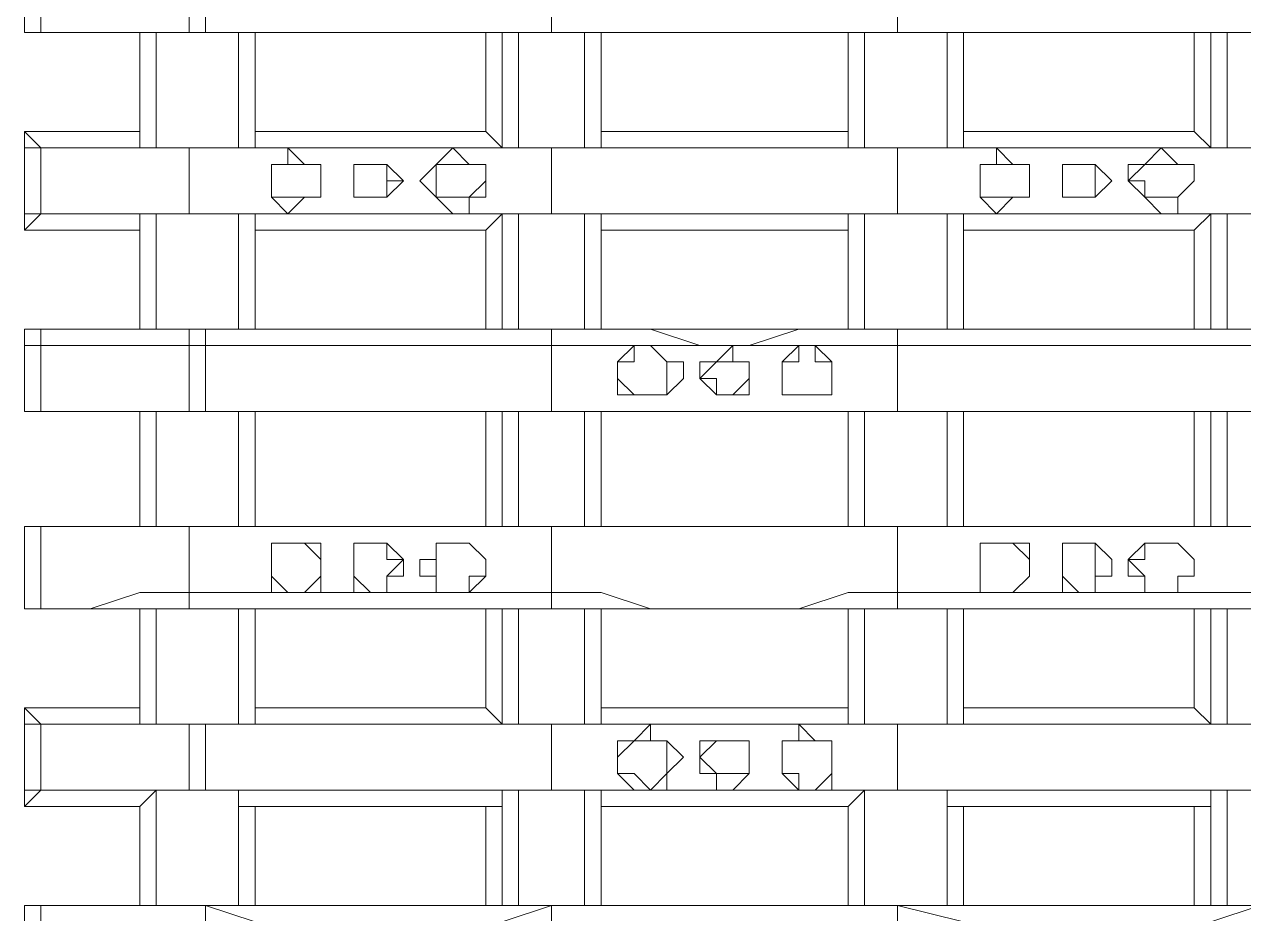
# Model space of a CAD drawing. Header units: millimetres. Extents: x 4241 to 6572, y 870 to 1291.
# Drawn here: x 4918.858 to 4921.991, y 913.395 to 915.681 of the extents above; entities that cross this region are included whole.
import ezdxf

# ---------------------------------------------------------------- set-up
doc = ezdxf.new("R2010")
doc.units = ezdxf.units.MM
doc.layers.add('PDF _Aquastok Объекты', color=7, linetype='Continuous')

msp = doc.modelspace()

# ---------------------------------------------------------------- linework, layer by layer
at = {"layer": 'PDF _Aquastok Объекты', "lineweight": 20}
for points in [[(4922.1179, 915.6596), (4921.9486, 915.6596), (4921.9063, 915.6596), (4921.8639, 915.6596), (4921.2713, 915.6596), (4921.2289, 915.6596), (4921.0172, 915.6596), (4920.9749, 915.6596), (4920.3399, 915.6596), (4920.2976, 915.6596), (4920.1282, 915.6596), (4920.0859, 915.6596), (4920.0435, 915.6596), (4919.4509, 915.6596), (4919.4085, 915.6596), (4919.1968, 915.6596), (4919.1545, 915.6596), (4918.8582, 915.6596), (4918.8582, 915.8713)], [(4918.8582, 915.7019), (4918.8582, 915.6596), (4918.9005, 915.6596), (4919.0275, 915.6596), (4919.1545, 915.6596), (4919.2815, 915.6596), (4919.4509, 915.6596), (4919.5355, 915.6596), (4919.7049, 915.6596), (4919.8319, 915.6596), (4919.9589, 915.6596), (4920.0859, 915.6596), (4920.2129, 915.6596)], [(4918.9005, 915.7019), (4918.9005, 915.6596), (4918.8582, 915.6596), (4918.8582, 915.7019)], [(4919.3239, 915.7019), (4919.3239, 915.6596), (4919.2815, 915.6596), (4919.2815, 915.7019)], [(4921.1019, 915.7019), (4921.1019, 915.6596), (4920.9749, 915.6596), (4920.8479, 915.6596), (4920.7209, 915.6596), (4920.5939, 915.6596), (4920.4669, 915.6596), (4920.3399, 915.6596), (4920.2129, 915.6596), (4920.2129, 915.7019)], [(4918.8582, 915.6596), (4918.8582, 915.6596)], [(4919.1545, 915.3632), (4919.1545, 915.6596), (4919.1545, 915.4056)], [(4919.1968, 915.6596), (4919.1968, 915.3632)], [(4919.4085, 915.3632), (4919.4085, 915.6596)], [(4919.4509, 915.4056), (4919.4509, 915.6596), (4919.4509, 915.3632)], [(4920.0435, 915.6596), (4920.0435, 915.4056)], [(4920.0859, 915.3632), (4920.0859, 915.6596)], [(4920.1282, 915.6596), (4920.1282, 915.3632)], [(4920.2976, 915.3632), (4920.2976, 915.6596)], [(4920.3399, 915.4056), (4920.3399, 915.6596), (4920.3399, 915.3632)], [(4920.9749, 915.3632), (4920.9749, 915.6596), (4920.9749, 915.4056)], [(4921.0172, 915.6596), (4921.0172, 915.3632)], [(4922.0333, 915.6596), (4921.9063, 915.6596), (4921.7793, 915.6596), (4921.6523, 915.6596), (4921.5253, 915.6596), (4921.3559, 915.6596), (4921.2289, 915.6596), (4921.1019, 915.6596)], [(4921.2289, 915.3632), (4921.2289, 915.6596)], [(4921.2713, 915.4056), (4921.2713, 915.6596), (4921.2713, 915.3632)], [(4921.8639, 915.6596), (4921.8639, 915.4056)], [(4921.9063, 915.3632), (4921.9063, 915.6596)], [(4921.9486, 915.6596), (4921.9486, 915.3632)], [(4922.1179, 915.3632), (4921.9486, 915.3632), (4921.9063, 915.3632), (4921.8639, 915.4056), (4921.2713, 915.4056), (4921.2713, 915.3632), (4921.2289, 915.3632), (4921.0172, 915.3632), (4920.9749, 915.3632), (4920.9749, 915.4056), (4920.3399, 915.4056), (4920.3399, 915.3632), (4920.2976, 915.3632), (4920.1282, 915.3632), (4920.0859, 915.3632), (4920.0435, 915.4056), (4919.4509, 915.4056), (4919.4509, 915.3632), (4919.4085, 915.3632), (4919.1968, 915.3632), (4919.1545, 915.3632), (4919.1545, 915.4056), (4918.8582, 915.4056), (4918.9005, 915.3632), (4919.0275, 915.3632), (4919.1545, 915.3632), (4919.3239, 915.3632)], [(4918.8582, 915.1516), (4918.8582, 915.1939), (4918.8582, 915.3632), (4918.8582, 915.4056)], [(4918.9005, 915.3632), (4918.8582, 915.3632), (4918.9005, 915.3632)], [(4918.8582, 915.3632), (4918.8582, 915.3632)], [(4918.8582, 915.1939), (4918.8582, 915.3632)], [(4921.1019, 915.3632), (4920.9749, 915.3632), (4920.8479, 915.3632), (4920.7209, 915.3632), (4920.5939, 915.3632), (4920.4669, 915.3632), (4920.3399, 915.3632), (4920.2129, 915.3632)], [(4919.3239, 915.1939), (4919.1545, 915.1939), (4919.0275, 915.1939), (4918.9005, 915.1939), (4918.8582, 915.1516), (4919.1545, 915.1516), (4919.1545, 915.1939), (4919.1968, 915.1939), (4919.4085, 915.1939), (4919.4509, 915.1939), (4919.4509, 915.1516), (4920.0435, 915.1516), (4920.0859, 915.1939), (4920.1282, 915.1939), (4920.2976, 915.1939), (4920.3399, 915.1939), (4920.3399, 915.1516), (4920.9749, 915.1516), (4920.9749, 915.1939), (4921.0172, 915.1939), (4921.2289, 915.1939), (4921.2713, 915.1939), (4921.2713, 915.1516), (4921.8639, 915.1516), (4921.9063, 915.1939), (4921.9486, 915.1939), (4922.1179, 915.1939)], [(4918.9005, 915.1939), (4918.8582, 915.1939), (4918.9005, 915.1939)], [(4918.8582, 915.1939), (4918.8582, 915.1939)], [(4919.1545, 915.1516), (4919.1545, 914.8976), (4919.1545, 915.1939)], [(4919.1968, 915.1939), (4919.1968, 914.8976)], [(4919.4085, 914.8976), (4919.4085, 915.1939)], [(4919.4509, 915.1939), (4919.4509, 914.8976), (4919.4509, 915.1516)], [(4920.0859, 914.8976), (4920.0859, 915.1939)], [(4920.1282, 915.1939), (4920.1282, 914.8976)], [(4920.2129, 915.1939), (4920.3399, 915.1939), (4920.4669, 915.1939), (4920.5939, 915.1939), (4920.7209, 915.1939), (4920.8479, 915.1939), (4920.9749, 915.1939), (4921.1019, 915.1939)], [(4920.2976, 914.8976), (4920.2976, 915.1939)], [(4920.3399, 915.1939), (4920.3399, 914.8976), (4920.3399, 915.1516)], [(4920.9749, 915.1516), (4920.9749, 914.8976), (4920.9749, 915.1939)], [(4921.0172, 915.1939), (4921.0172, 914.8976)], [(4921.2289, 914.8976), (4921.2289, 915.1939)], [(4921.2713, 915.1939), (4921.2713, 914.8976), (4921.2713, 915.1516)], [(4921.9063, 914.8976), (4921.9063, 915.1939)], [(4921.9486, 915.1939), (4921.9486, 914.8976)], [(4920.0435, 915.1516), (4920.0435, 914.8976)], [(4921.8639, 915.1516), (4921.8639, 914.8976)], [(4921.1019, 914.6859), (4921.2713, 914.6859), (4921.3559, 914.6859), (4921.5253, 914.6859), (4921.6523, 914.6859), (4921.7793, 914.6859), (4921.9063, 914.6859), (4922.0333, 914.6859), (4921.9063, 914.6859), (4921.7793, 914.6859), (4921.6523, 914.6859), (4921.5253, 914.6859), (4921.3559, 914.6859), (4921.2289, 914.6859), (4921.1019, 914.6859), (4920.9749, 914.6859), (4920.8479, 914.6859), (4920.7209, 914.6859), (4920.5939, 914.6859), (4920.4669, 914.6859), (4920.3399, 914.6859), (4920.2129, 914.6859), (4920.0859, 914.6859), (4919.9589, 914.6859), (4919.8319, 914.6859), (4919.7049, 914.6859), (4919.5355, 914.6859), (4919.4509, 914.6859), (4919.2815, 914.6859), (4919.1545, 914.6859), (4919.0275, 914.6859), (4918.9005, 914.6859), (4918.8582, 914.6859), (4918.8582, 914.8552), (4918.8582, 914.8976), (4918.9005, 914.8976), (4919.0275, 914.8976), (4919.1545, 914.8976), (4919.2815, 914.8976), (4919.4509, 914.8976), (4919.5355, 914.8976), (4919.7049, 914.8976), (4919.8319, 914.8976), (4919.9589, 914.8976), (4920.0859, 914.8976), (4920.2129, 914.8976)], [(4922.1179, 914.6859), (4921.9486, 914.6859), (4921.9063, 914.6859), (4921.8639, 914.6859), (4921.2713, 914.6859), (4921.2289, 914.6859), (4921.0172, 914.6859), (4920.9749, 914.6859), (4920.3399, 914.6859), (4920.2976, 914.6859), (4920.1282, 914.6859), (4920.0859, 914.6859), (4920.0435, 914.6859), (4919.4509, 914.6859), (4919.4085, 914.6859), (4919.1968, 914.6859), (4919.1545, 914.6859), (4918.8582, 914.6859), (4918.8582, 914.8976), (4919.1545, 914.8976), (4919.1968, 914.8976), (4919.4085, 914.8976), (4919.4509, 914.8976), (4920.0435, 914.8976), (4920.0859, 914.8976), (4920.1282, 914.8976), (4920.2976, 914.8976), (4920.3399, 914.8976), (4920.9749, 914.8976), (4921.0172, 914.8976), (4921.2289, 914.8976), (4921.2713, 914.8976), (4921.8639, 914.8976), (4921.9063, 914.8976), (4921.9486, 914.8976), (4922.1179, 914.8976)], [(4918.8582, 914.8976), (4918.8582, 914.8976)], [(4922.0333, 914.8552), (4921.9063, 914.8552), (4921.7793, 914.8552), (4921.6523, 914.8552), (4921.5253, 914.8552), (4921.3559, 914.8552), (4921.2713, 914.8552), (4921.1019, 914.8552), (4921.1019, 914.8976), (4920.9749, 914.8976), (4920.8479, 914.8976), (4920.7209, 914.8552), (4920.5939, 914.8552), (4920.4669, 914.8976), (4920.3399, 914.8976), (4920.2129, 914.8976), (4920.2129, 914.8552), (4920.0859, 914.8552), (4919.9589, 914.8552), (4919.8319, 914.8552), (4919.7049, 914.8552), (4919.5779, 914.8552), (4919.4509, 914.8552), (4919.3239, 914.8552), (4919.3239, 914.8976), (4919.2815, 914.8976), (4919.2815, 914.8552), (4919.3239, 914.8552), (4919.3239, 914.6859), (4919.2815, 914.6859), (4919.3239, 914.6859), (4919.4509, 914.6859), (4919.5779, 914.6859), (4919.7049, 914.6859), (4919.8319, 914.6859), (4919.9589, 914.6859), (4920.0859, 914.6859), (4920.2129, 914.6859)], [(4921.1019, 914.8976), (4921.2289, 914.8976), (4921.3559, 914.8976), (4921.5253, 914.8976), (4921.6523, 914.8976), (4921.7793, 914.8976), (4921.9063, 914.8976), (4922.0333, 914.8976)], [(4918.9005, 914.6859), (4918.8582, 914.6859), (4918.9005, 914.6859)], [(4918.8582, 914.6859), (4918.8582, 914.6859)], [(4918.8582, 914.6859), (4918.8582, 914.6859)], [(4919.1968, 914.6859), (4919.1968, 914.3895)], [(4919.4085, 914.3895), (4919.4085, 914.6859)], [(4920.0435, 914.6859), (4920.0435, 914.3895)], [(4920.0859, 914.3895), (4920.0859, 914.6859)], [(4920.1282, 914.6859), (4920.1282, 914.3895)], [(4920.2976, 914.3895), (4920.2976, 914.6859)], [(4921.0172, 914.6859), (4921.0172, 914.3895)], [(4921.2289, 914.3895), (4921.2289, 914.6859)], [(4921.8639, 914.6859), (4921.8639, 914.3895)], [(4921.9063, 914.3895), (4921.9063, 914.6859)], [(4921.9486, 914.6859), (4921.9486, 914.3895)], [(4919.3239, 914.1779), (4919.1545, 914.1779), (4919.0275, 914.1779), (4918.9005, 914.1779), (4918.8582, 914.1779), (4918.8582, 914.3895), (4918.9005, 914.3895), (4919.0275, 914.3895), (4919.1545, 914.3895), (4919.3239, 914.3895)], [(4918.9005, 914.3895), (4918.8582, 914.3895), (4918.9005, 914.3895)], [(4918.8582, 914.3895), (4918.8582, 914.3895)], [(4922.1179, 914.1779), (4921.9486, 914.1779), (4921.9063, 914.1779), (4921.8639, 914.1779), (4921.2713, 914.1779), (4921.2289, 914.1779), (4921.0172, 914.1779), (4920.9749, 914.1779), (4920.3399, 914.1779), (4920.2976, 914.1779), (4920.1282, 914.1779), (4920.0859, 914.1779), (4920.0435, 914.1779), (4919.4509, 914.1779), (4919.4085, 914.1779), (4919.1968, 914.1779), (4919.1545, 914.1779), (4918.8582, 914.1779), (4918.8582, 914.3895), (4919.1545, 914.3895), (4919.1968, 914.3895), (4919.4085, 914.3895), (4919.4509, 914.3895), (4920.0435, 914.3895), (4920.0859, 914.3895), (4920.1282, 914.3895), (4920.2976, 914.3895), (4920.3399, 914.3895), (4920.9749, 914.3895), (4921.0172, 914.3895), (4921.2289, 914.3895), (4921.2713, 914.3895), (4921.8639, 914.3895), (4921.9063, 914.3895), (4921.9486, 914.3895), (4922.1179, 914.3895)], [(4918.8582, 914.3895), (4918.8582, 914.3895)], [(4922.0333, 914.1779), (4921.9063, 914.1779), (4921.7793, 914.1779), (4921.6523, 914.1779), (4921.5253, 914.1779), (4921.3559, 914.1779), (4921.2713, 914.1779), (4921.1019, 914.1779), (4921.1019, 914.2202), (4920.9749, 914.2202), (4920.8479, 914.1779), (4920.7209, 914.1779), (4920.5939, 914.1779), (4920.4669, 914.1779), (4920.3399, 914.2202), (4920.2129, 914.2202), (4920.2129, 914.1779), (4920.0859, 914.1779), (4919.9589, 914.1779), (4919.8319, 914.1779), (4919.7049, 914.1779), (4919.5779, 914.1779), (4919.4509, 914.1779), (4919.3239, 914.1779), (4919.2815, 914.1779), (4919.2815, 914.2202), (4919.1545, 914.2202), (4919.0275, 914.1779), (4918.9005, 914.1779), (4918.9005, 914.3895), (4919.0275, 914.3895), (4919.1545, 914.3895), (4919.2815, 914.3895), (4919.3239, 914.3895), (4919.4509, 914.3895), (4919.5779, 914.3895), (4919.7049, 914.3895), (4919.8319, 914.3895), (4919.9589, 914.3895), (4920.0859, 914.3895), (4920.2129, 914.3895), (4920.3399, 914.3895), (4920.4669, 914.3895), (4920.5939, 914.3895), (4920.7209, 914.3895), (4920.8479, 914.3895), (4920.9749, 914.3895), (4921.1019, 914.3895), (4921.2713, 914.3895), (4921.3559, 914.3895), (4921.5253, 914.3895), (4921.6523, 914.3895), (4921.7793, 914.3895), (4921.9063, 914.3895), (4922.0333, 914.3895)], [(4921.1019, 914.3895), (4920.9749, 914.3895), (4920.8479, 914.3895), (4920.7209, 914.3895), (4920.5939, 914.3895), (4920.4669, 914.3895), (4920.3399, 914.3895), (4920.2129, 914.3895)], [(4918.9005, 914.1779), (4918.8582, 914.1779), (4918.9005, 914.1779)], [(4918.8582, 914.1779), (4918.8582, 914.1779)], [(4918.8582, 914.1779), (4918.8582, 914.1779)], [(4919.1545, 913.8815), (4919.1545, 914.1779), (4919.1545, 913.9239)], [(4919.1968, 914.1779), (4919.1968, 913.8815)], [(4919.4085, 913.8815), (4919.4085, 914.1779)], [(4919.4509, 913.9239), (4919.4509, 914.1779), (4919.4509, 913.8815)], [(4920.0435, 914.1779), (4920.0435, 913.9239)], [(4920.0859, 913.8815), (4920.0859, 914.1779)], [(4920.1282, 914.1779), (4920.1282, 913.8815)], [(4921.1019, 914.1779), (4920.9749, 914.1779), (4920.8479, 914.1779), (4920.7209, 914.1779), (4920.5939, 914.1779), (4920.4669, 914.1779), (4920.3399, 914.1779), (4920.2129, 914.1779)], [(4920.2976, 913.8815), (4920.2976, 914.1779)], [(4920.3399, 913.9239), (4920.3399, 914.1779), (4920.3399, 913.8815)], [(4920.9749, 913.8815), (4920.9749, 914.1779), (4920.9749, 913.9239)], [(4921.0172, 914.1779), (4921.0172, 913.8815)], [(4921.2289, 913.8815), (4921.2289, 914.1779)], [(4921.2713, 913.9239), (4921.2713, 914.1779), (4921.2713, 913.8815)], [(4921.8639, 914.1779), (4921.8639, 913.9239)], [(4921.9063, 913.8815), (4921.9063, 914.1779)], [(4921.9486, 914.1779), (4921.9486, 913.8815)], [(4922.0333, 913.8815), (4921.9063, 913.8815), (4921.7793, 913.8815), (4921.6523, 913.8815), (4921.5253, 913.8815), (4921.3559, 913.8815), (4921.2289, 913.8815), (4921.1019, 913.8815), (4920.9749, 913.8815), (4920.8479, 913.8815), (4920.7209, 913.8815), (4920.5939, 913.8815), (4920.4669, 913.8815), (4920.3399, 913.8815), (4920.2129, 913.8815), (4920.0859, 913.8815), (4919.9589, 913.8815), (4919.8319, 913.8815), (4919.7049, 913.8815), (4919.5355, 913.8815), (4919.4509, 913.8815), (4919.2815, 913.8815), (4919.1545, 913.8815), (4919.0275, 913.8815), (4918.9005, 913.8815), (4918.8582, 913.9239), (4919.1545, 913.9239), (4919.1545, 913.8815), (4919.1968, 913.8815), (4919.4085, 913.8815), (4919.4509, 913.8815), (4919.4509, 913.9239), (4920.0435, 913.9239), (4920.0859, 913.8815), (4920.1282, 913.8815), (4920.2976, 913.8815), (4920.3399, 913.8815), (4920.3399, 913.9239), (4920.9749, 913.9239), (4920.9749, 913.8815), (4921.0172, 913.8815), (4921.2289, 913.8815), (4921.2713, 913.8815), (4921.2713, 913.9239), (4921.8639, 913.9239), (4921.9063, 913.8815), (4921.9486, 913.8815), (4922.1179, 913.8815)], [(4918.8582, 913.7122), (4918.8582, 913.8815), (4918.8582, 913.9239)], [(4922.0333, 913.7122), (4921.9063, 913.7122), (4921.7793, 913.7122), (4921.6523, 913.7122), (4921.5253, 913.7122), (4921.3559, 913.7122), (4921.2289, 913.7122), (4921.1019, 913.7122), (4920.9749, 913.7122), (4920.8479, 913.7122), (4920.7209, 913.7122), (4920.5939, 913.7122), (4920.4669, 913.7122), (4920.3399, 913.7122), (4920.2129, 913.7122), (4920.0859, 913.7122), (4919.9589, 913.7122), (4919.8319, 913.7122), (4919.7049, 913.7122), (4919.5355, 913.7122), (4919.4509, 913.7122), (4919.2815, 913.7122), (4919.1545, 913.7122), (4919.0275, 913.7122), (4918.9005, 913.7122), (4918.8582, 913.6699), (4918.8582, 913.7122), (4918.8582, 913.8815)], [(4918.9005, 913.8815), (4918.8582, 913.8815), (4918.9005, 913.8815)], [(4918.8582, 913.8815), (4918.8582, 913.8815)], [(4920.2129, 913.8815), (4920.0859, 913.8815), (4919.9589, 913.8815), (4919.8319, 913.8815), (4919.7049, 913.8815), (4919.5779, 913.8815), (4919.4509, 913.8815), (4919.3239, 913.8815), (4919.2815, 913.8815), (4919.1545, 913.8815), (4919.0275, 913.8815), (4918.9005, 913.8815), (4918.9005, 913.7122), (4919.0275, 913.7122), (4919.1545, 913.7122), (4919.2815, 913.7122), (4919.3239, 913.7122), (4919.4509, 913.7122), (4919.5779, 913.7122), (4919.7049, 913.7122), (4919.8319, 913.7122), (4919.9589, 913.7122), (4920.0859, 913.7122), (4920.2129, 913.7122)], [(4919.2815, 913.8815), (4919.2815, 913.8815)], [(4922.0333, 913.8815), (4921.9063, 913.8815), (4921.7793, 913.8815), (4921.6523, 913.8815), (4921.5253, 913.8815), (4921.3559, 913.8815), (4921.2713, 913.8815), (4921.1019, 913.8815)], [(4918.9005, 913.7122), (4918.8582, 913.7122), (4918.9005, 913.7122)], [(4922.1179, 913.7122), (4921.9486, 913.7122), (4921.9063, 913.7122), (4921.9063, 913.6699), (4921.8639, 913.6699), (4921.2713, 913.6699), (4921.2289, 913.6699), (4921.2289, 913.7122), (4921.0172, 913.7122), (4920.9749, 913.6699), (4920.3399, 913.6699), (4920.3399, 913.7122), (4920.2976, 913.7122), (4920.1282, 913.7122), (4920.0859, 913.7122), (4920.0859, 913.6699), (4920.0435, 913.6699), (4919.4509, 913.6699), (4919.4085, 913.6699), (4919.4085, 913.7122), (4919.1968, 913.7122), (4919.1545, 913.6699), (4918.8582, 913.6699)], [(4918.8582, 913.7122), (4918.8582, 913.7122)], [(4919.1968, 913.7122), (4919.1968, 913.4158)], [(4919.2815, 913.7122), (4919.2815, 913.7122)], [(4919.4085, 913.4158), (4919.4085, 913.7122)], [(4920.1282, 913.7122), (4920.1282, 913.4158)], [(4920.2976, 913.4158), (4920.2976, 913.7122)], [(4921.0172, 913.7122), (4921.0172, 913.4158)], [(4921.1019, 913.7122), (4921.2713, 913.7122), (4921.3559, 913.7122), (4921.5253, 913.7122), (4921.6523, 913.7122), (4921.7793, 913.7122), (4921.9063, 913.7122), (4922.0333, 913.7122)], [(4921.2289, 913.4158), (4921.2289, 913.7122)], [(4921.9486, 913.7122), (4921.9486, 913.4158)], [(4920.0435, 913.6699), (4920.0435, 913.4158)], [(4920.0859, 913.4158), (4920.0859, 913.6699)], [(4921.8639, 913.6699), (4921.8639, 913.4158)], [(4921.9063, 913.4158), (4921.9063, 913.6699)], [(4918.9005, 913.3735), (4918.9005, 913.4158), (4918.8582, 913.4158), (4918.8582, 913.3735)], [(4919.3239, 913.2042), (4919.1545, 913.2042), (4919.0275, 913.2042), (4918.9005, 913.2042), (4918.8582, 913.2042), (4918.8582, 913.3735), (4918.8582, 913.4158), (4918.9005, 913.4158), (4919.0275, 913.4158), (4919.1545, 913.4158), (4919.3239, 913.4158)], [(4918.8582, 913.2042), (4918.8582, 913.4158), (4919.1545, 913.4158), (4919.1968, 913.4158), (4919.4085, 913.4158), (4919.4509, 913.4158), (4920.0435, 913.4158), (4920.0859, 913.4158), (4920.1282, 913.4158), (4920.2976, 913.4158), (4920.3399, 913.4158), (4920.9749, 913.4158), (4921.0172, 913.4158), (4921.2289, 913.4158), (4921.2713, 913.4158), (4921.8639, 913.4158), (4921.9063, 913.4158), (4921.9486, 913.4158), (4922.1179, 913.4158)], [(4918.8582, 913.4158), (4918.8582, 913.4158)], [(4919.4509, 913.3735), (4919.3239, 913.4158), (4919.3239, 913.3735)], [(4920.2129, 913.3735), (4920.2129, 913.4158), (4920.0859, 913.3735)], [(4920.2129, 913.4158), (4920.3399, 913.4158), (4920.4669, 913.4158), (4920.5939, 913.4158), (4920.7209, 913.4158), (4920.8479, 913.4158), (4920.9749, 913.4158), (4921.1019, 913.4158)], [(4921.2713, 913.3735), (4921.1019, 913.4158), (4921.1019, 913.3735)], [(4922.0333, 913.4158), (4921.9063, 913.3735)]]:
    msp.add_lwpolyline(points, dxfattribs=at)
for points in [[(4918.9005, 915.1939), (4919.0275, 915.1939), (4919.1545, 915.1939), (4919.2815, 915.1939), (4919.2815, 915.3632), (4919.1545, 915.3632), (4919.0275, 915.3632), (4918.9005, 915.3632)], [(4919.2815, 915.3632), (4919.3239, 915.3632), (4919.4509, 915.3632), (4919.5779, 915.3632), (4919.7049, 915.3632), (4919.8319, 915.3632), (4919.9589, 915.3632), (4920.0859, 915.3632), (4920.2129, 915.3632), (4920.0859, 915.3632), (4919.9589, 915.3632), (4919.8319, 915.3632), (4919.7049, 915.3632), (4919.5355, 915.3632), (4919.4509, 915.3632)], [(4919.6202, 915.2786), (4919.6202, 915.2362), (4919.5779, 915.2362), (4919.5355, 915.1939), (4919.4932, 915.2362), (4919.4932, 915.2786), (4919.4932, 915.3209), (4919.5355, 915.3209), (4919.5355, 915.3632), (4919.5779, 915.3209), (4919.6202, 915.3209)], [(4919.8742, 915.2786), (4919.9165, 915.3209), (4919.9589, 915.3632), (4920.0012, 915.3209), (4920.0435, 915.3209), (4920.0435, 915.2786), (4920.0435, 915.2362), (4920.0012, 915.2362), (4920.0012, 915.1939), (4919.9589, 915.1939), (4919.9165, 915.2362)], [(4920.2129, 915.1939), (4920.3399, 915.1939), (4920.4669, 915.1939), (4920.5939, 915.1939), (4920.7209, 915.1939), (4920.8479, 915.1939), (4920.9749, 915.1939), (4921.1019, 915.1939), (4921.1019, 915.3632), (4920.9749, 915.3632), (4920.8479, 915.3632), (4920.7209, 915.3632), (4920.5939, 915.3632), (4920.4669, 915.3632), (4920.3399, 915.3632), (4920.2129, 915.3632)], [(4921.1019, 915.3632), (4921.2713, 915.3632), (4921.3559, 915.3632), (4921.5253, 915.3632), (4921.6523, 915.3632), (4921.7793, 915.3632), (4921.9063, 915.3632), (4922.0333, 915.3632), (4921.9063, 915.3632), (4921.7793, 915.3632), (4921.6523, 915.3632), (4921.5253, 915.3632), (4921.3559, 915.3632), (4921.2713, 915.3632)], [(4921.4406, 915.2786), (4921.4406, 915.2362), (4921.3983, 915.2362), (4921.3559, 915.1939), (4921.3136, 915.2362), (4921.3136, 915.2786), (4921.3136, 915.3209), (4921.3559, 915.3209), (4921.3559, 915.3632), (4921.3983, 915.3209), (4921.4406, 915.3209)], [(4921.6946, 915.2786), (4921.6946, 915.3209), (4921.7369, 915.3209), (4921.7793, 915.3632), (4921.8216, 915.3209), (4921.8639, 915.3209), (4921.8639, 915.2786), (4921.8216, 915.2362), (4921.8216, 915.1939), (4921.7793, 915.1939), (4921.7369, 915.2362)], [(4919.6202, 915.2786), (4919.6202, 915.3209), (4919.5779, 915.3209), (4919.5355, 915.3209), (4919.4932, 915.3209), (4919.4932, 915.2786), (4919.4932, 915.2362), (4919.5355, 915.2362), (4919.5779, 915.2362), (4919.6202, 915.2362)], [(4919.7049, 915.2786), (4919.7049, 915.2362), (4919.7472, 915.2362), (4919.7895, 915.2362), (4919.7895, 915.2786), (4919.8319, 915.2786), (4919.7895, 915.2786), (4919.7895, 915.3209), (4919.7472, 915.3209), (4919.7049, 915.3209)], [(4919.7049, 915.2786), (4919.7049, 915.3209), (4919.7472, 915.3209), (4919.7895, 915.3209), (4919.8319, 915.2786), (4919.7895, 915.2362), (4919.7472, 915.2362), (4919.7049, 915.2362)], [(4919.9165, 915.2786), (4919.9165, 915.2362), (4919.9589, 915.2362), (4920.0012, 915.2362), (4920.0435, 915.2786), (4920.0435, 915.3209), (4920.0012, 915.3209), (4919.9589, 915.3209), (4919.9165, 915.3209)], [(4921.4406, 915.2786), (4921.4406, 915.3209), (4921.3983, 915.3209), (4921.3559, 915.3209), (4921.3136, 915.3209), (4921.3136, 915.2786), (4921.3136, 915.2362), (4921.3559, 915.2362), (4921.3983, 915.2362), (4921.4406, 915.2362)], [(4921.5253, 915.2786), (4921.5253, 915.2362), (4921.5676, 915.2362), (4921.6099, 915.2362), (4921.6099, 915.2786), (4921.6099, 915.3209), (4921.5676, 915.3209), (4921.5253, 915.3209)], [(4921.5253, 915.2786), (4921.5253, 915.3209), (4921.5676, 915.3209), (4921.6099, 915.3209), (4921.6523, 915.2786), (4921.6099, 915.2362), (4921.5676, 915.2362), (4921.5253, 915.2362)], [(4921.6946, 915.2786), (4921.7369, 915.2786), (4921.7369, 915.2362), (4921.7793, 915.2362), (4921.8216, 915.2362), (4921.8639, 915.2786), (4921.8639, 915.3209), (4921.8216, 915.3209), (4921.7793, 915.3209), (4921.7369, 915.3209)], [(4919.3239, 915.1939), (4919.2815, 915.1939), (4919.4509, 915.1939), (4919.5355, 915.1939), (4919.7049, 915.1939), (4919.8319, 915.1939), (4919.9589, 915.1939), (4920.0859, 915.1939), (4920.2129, 915.1939), (4920.0859, 915.1939), (4919.9589, 915.1939), (4919.8319, 915.1939), (4919.7049, 915.1939), (4919.5779, 915.1939), (4919.4509, 915.1939)], [(4921.1019, 915.1939), (4921.2713, 915.1939), (4921.3559, 915.1939), (4921.5253, 915.1939), (4921.6523, 915.1939), (4921.7793, 915.1939), (4921.9063, 915.1939), (4922.0333, 915.1939), (4921.9063, 915.1939), (4921.7793, 915.1939), (4921.6523, 915.1939), (4921.5253, 915.1939), (4921.3559, 915.1939), (4921.2713, 915.1939)], [(4918.9005, 914.8976), (4918.8582, 914.8976), (4918.8582, 914.8552), (4918.9005, 914.8552), (4918.9005, 914.6859), (4919.0275, 914.6859), (4919.1545, 914.6859), (4919.2815, 914.6859), (4919.2815, 914.8552), (4919.1545, 914.8552), (4919.0275, 914.8552), (4918.9005, 914.8552)], [(4921.1019, 914.8552), (4920.9749, 914.8552), (4920.8479, 914.8552), (4920.7209, 914.8552), (4920.5939, 914.8552), (4920.4669, 914.8552), (4920.3399, 914.8552), (4920.2129, 914.8552), (4920.2129, 914.6859), (4920.3399, 914.6859), (4920.4669, 914.6859), (4920.5939, 914.6859), (4920.7209, 914.6859), (4920.8479, 914.6859), (4920.9749, 914.6859), (4921.1019, 914.6859)], [(4920.5092, 914.7706), (4920.5092, 914.8129), (4920.4669, 914.8552), (4920.4246, 914.8552), (4920.4246, 914.8129), (4920.3822, 914.8129), (4920.3822, 914.7706), (4920.4246, 914.7282), (4920.4669, 914.7282), (4920.5092, 914.7282)], [(4920.5516, 914.7706), (4920.5092, 914.7282), (4920.4669, 914.7282), (4920.4246, 914.7282), (4920.3822, 914.7282), (4920.3822, 914.7706), (4920.3822, 914.8129), (4920.4246, 914.8552), (4920.4669, 914.8552), (4920.5092, 914.8129), (4920.5516, 914.8129)], [(4920.5939, 914.7706), (4920.5939, 914.8129), (4920.6362, 914.8129), (4920.6786, 914.8552), (4920.6786, 914.8129), (4920.7209, 914.8129), (4920.7209, 914.7706), (4920.7209, 914.7282), (4920.6786, 914.7282), (4920.6362, 914.7282)], [(4920.8056, 914.7706), (4920.8056, 914.7282), (4920.8479, 914.7282), (4920.8902, 914.7282), (4920.9326, 914.7282), (4920.9326, 914.7706), (4920.9326, 914.8129), (4920.8902, 914.8129), (4920.8902, 914.8552), (4920.8479, 914.8552), (4920.8479, 914.8129), (4920.8056, 914.8129)], [(4920.8056, 914.7706), (4920.8056, 914.8129), (4920.8479, 914.8552), (4920.8902, 914.8552), (4920.9326, 914.8129), (4920.9326, 914.7706), (4920.9326, 914.7282), (4920.8902, 914.7282), (4920.8479, 914.7282), (4920.8056, 914.7282)], [(4920.5939, 914.7706), (4920.6362, 914.7706), (4920.6362, 914.7282), (4920.6786, 914.7282), (4920.7209, 914.7706), (4920.7209, 914.8129), (4920.6786, 914.8129), (4920.6362, 914.8129)], [(4919.1545, 914.3895), (4919.1545, 914.6859)], [(4919.4509, 914.6859), (4919.4509, 914.3895)], [(4920.3399, 914.6859), (4920.3399, 914.3895)], [(4920.9749, 914.3895), (4920.9749, 914.6859)], [(4921.2713, 914.6859), (4921.2713, 914.3895)], [(4920.2129, 914.3895), (4920.0859, 914.3895), (4919.9589, 914.3895), (4919.8319, 914.3895), (4919.7049, 914.3895), (4919.5355, 914.3895), (4919.4509, 914.3895), (4919.2815, 914.3895), (4919.2815, 914.2202), (4919.4509, 914.2202), (4919.5355, 914.2202), (4919.7049, 914.2202), (4919.8319, 914.2202), (4919.9589, 914.2202), (4920.0859, 914.2202), (4920.2129, 914.2202)], [(4922.0333, 914.3895), (4921.9063, 914.3895), (4921.7793, 914.3895), (4921.6523, 914.3895), (4921.5253, 914.3895), (4921.3559, 914.3895), (4921.2713, 914.3895), (4921.1019, 914.3895), (4921.1019, 914.2202), (4921.2713, 914.2202), (4921.3559, 914.2202), (4921.5253, 914.2202), (4921.6523, 914.2202), (4921.7793, 914.2202), (4921.9063, 914.2202), (4922.0333, 914.2202)], [(4919.6202, 914.3049), (4919.5779, 914.3472), (4919.5355, 914.3472), (4919.4932, 914.3472), (4919.4932, 914.3049), (4919.4932, 914.2625), (4919.5355, 914.2202), (4919.5779, 914.2202), (4919.6202, 914.2625)], [(4919.6202, 914.3049), (4919.6202, 914.2625), (4919.6202, 914.2202), (4919.5779, 914.2202), (4919.5355, 914.2202), (4919.4932, 914.2202), (4919.4932, 914.2625), (4919.4932, 914.3049), (4919.4932, 914.3472), (4919.5355, 914.3472), (4919.5779, 914.3472), (4919.6202, 914.3472)], [(4919.7049, 914.3049), (4919.7049, 914.2625), (4919.7472, 914.2202), (4919.7895, 914.2202), (4919.7895, 914.2625), (4919.8319, 914.3049), (4919.7895, 914.3049), (4919.7895, 914.3472), (4919.7472, 914.3472), (4919.7049, 914.3472)], [(4919.7049, 914.3049), (4919.7049, 914.3472), (4919.7472, 914.3472), (4919.7895, 914.3472), (4919.8319, 914.3049), (4919.8319, 914.2625), (4919.7895, 914.2625), (4919.7895, 914.2202), (4919.7472, 914.2202), (4919.7049, 914.2202), (4919.7049, 914.2625)], [(4919.8742, 914.3049), (4919.9165, 914.3049), (4919.9165, 914.3472), (4919.9589, 914.3472), (4920.0012, 914.3472), (4920.0435, 914.3049), (4920.0435, 914.2625), (4920.0012, 914.2202), (4919.9589, 914.2202), (4919.9165, 914.2202), (4919.9165, 914.2625), (4919.8742, 914.2625)], [(4919.9165, 914.3049), (4919.9165, 914.2625), (4919.9165, 914.2202), (4919.9589, 914.2202), (4920.0012, 914.2202), (4920.0012, 914.2625), (4920.0435, 914.2625), (4920.0435, 914.3049), (4920.0012, 914.3472), (4919.9589, 914.3472), (4919.9165, 914.3472)], [(4921.4406, 914.3049), (4921.3983, 914.3472), (4921.3559, 914.3472), (4921.3136, 914.3472), (4921.3136, 914.3049), (4921.3136, 914.2625), (4921.3136, 914.2202), (4921.3559, 914.2202), (4921.3983, 914.2202), (4921.4406, 914.2625)], [(4921.4406, 914.3049), (4921.4406, 914.2625), (4921.3983, 914.2202), (4921.3559, 914.2202), (4921.3136, 914.2202), (4921.3136, 914.2625), (4921.3136, 914.3049), (4921.3136, 914.3472), (4921.3559, 914.3472), (4921.3983, 914.3472), (4921.4406, 914.3472)], [(4921.5253, 914.3049), (4921.5253, 914.2625), (4921.5676, 914.2202), (4921.6099, 914.2202), (4921.6099, 914.2625), (4921.6099, 914.3049), (4921.6099, 914.3472), (4921.5676, 914.3472), (4921.5253, 914.3472)], [(4921.5253, 914.3049), (4921.5253, 914.3472), (4921.5676, 914.3472), (4921.6099, 914.3472), (4921.6523, 914.3049), (4921.6523, 914.2625), (4921.6099, 914.2625), (4921.6099, 914.2202), (4921.5676, 914.2202), (4921.5253, 914.2202), (4921.5253, 914.2625)], [(4921.6946, 914.3049), (4921.7369, 914.2625), (4921.7369, 914.2202), (4921.7793, 914.2202), (4921.8216, 914.2202), (4921.8216, 914.2625), (4921.8639, 914.2625), (4921.8639, 914.3049), (4921.8216, 914.3472), (4921.7793, 914.3472), (4921.7369, 914.3472), (4921.7369, 914.3049)], [(4921.6946, 914.3049), (4921.7369, 914.3472), (4921.7793, 914.3472), (4921.8216, 914.3472), (4921.8639, 914.3049), (4921.8639, 914.2625), (4921.8216, 914.2625), (4921.8216, 914.2202), (4921.7793, 914.2202), (4921.7369, 914.2202), (4921.7369, 914.2625), (4921.6946, 914.2625)], [(4919.3239, 913.8815), (4919.3239, 913.7122), (4919.2815, 913.7122), (4919.2815, 913.8815)], [(4921.1019, 913.8815), (4920.9749, 913.8815), (4920.8479, 913.8815), (4920.7209, 913.8815), (4920.5939, 913.8815), (4920.4669, 913.8815), (4920.3399, 913.8815), (4920.2129, 913.8815), (4920.2129, 913.7122), (4920.3399, 913.7122), (4920.4669, 913.7122), (4920.5939, 913.7122), (4920.7209, 913.7122), (4920.8479, 913.7122), (4920.9749, 913.7122), (4921.1019, 913.7122)], [(4920.5516, 913.7969), (4920.5092, 913.7545), (4920.5092, 913.7122), (4920.4669, 913.7122), (4920.4246, 913.7122), (4920.3822, 913.7545), (4920.3822, 913.7969), (4920.3822, 913.8392), (4920.4246, 913.8392), (4920.4669, 913.8815), (4920.4669, 913.8392), (4920.5092, 913.8392)], [(4920.8056, 913.7969), (4920.8056, 913.8392), (4920.8479, 913.8392), (4920.8479, 913.8815), (4920.8902, 913.8392), (4920.9326, 913.8392), (4920.9326, 913.7969), (4920.9326, 913.7545), (4920.9326, 913.7122), (4920.8902, 913.7122), (4920.8479, 913.7122), (4920.8056, 913.7545)], [(4920.5092, 913.7969), (4920.5092, 913.8392), (4920.4669, 913.8392), (4920.4246, 913.8392), (4920.3822, 913.7969), (4920.3822, 913.7545), (4920.4246, 913.7545), (4920.4669, 913.7122), (4920.5092, 913.7545)], [(4920.5939, 913.7969), (4920.6362, 913.7545), (4920.6786, 913.7545), (4920.7209, 913.7545), (4920.7209, 913.7969), (4920.7209, 913.8392), (4920.6786, 913.8392), (4920.6362, 913.8392)], [(4920.5939, 913.7969), (4920.5939, 913.8392), (4920.6362, 913.8392), (4920.6786, 913.8392), (4920.7209, 913.8392), (4920.7209, 913.7969), (4920.7209, 913.7545), (4920.6786, 913.7122), (4920.6362, 913.7122), (4920.6362, 913.7545), (4920.5939, 913.7545)], [(4920.8056, 913.7969), (4920.8056, 913.7545), (4920.8479, 913.7545), (4920.8479, 913.7122), (4920.8902, 913.7122), (4920.9326, 913.7545), (4920.9326, 913.7969), (4920.9326, 913.8392), (4920.8902, 913.8392), (4920.8479, 913.8392), (4920.8056, 913.8392)], [(4919.1545, 913.4158), (4919.1545, 913.6699)], [(4919.4509, 913.6699), (4919.4509, 913.4158)], [(4920.3399, 913.6699), (4920.3399, 913.4158)], [(4920.9749, 913.4158), (4920.9749, 913.6699)], [(4921.2713, 913.6699), (4921.2713, 913.4158)]]:
    msp.add_lwpolyline(points, close=True, dxfattribs=at)

doc.saveas('drawing.dxf')
